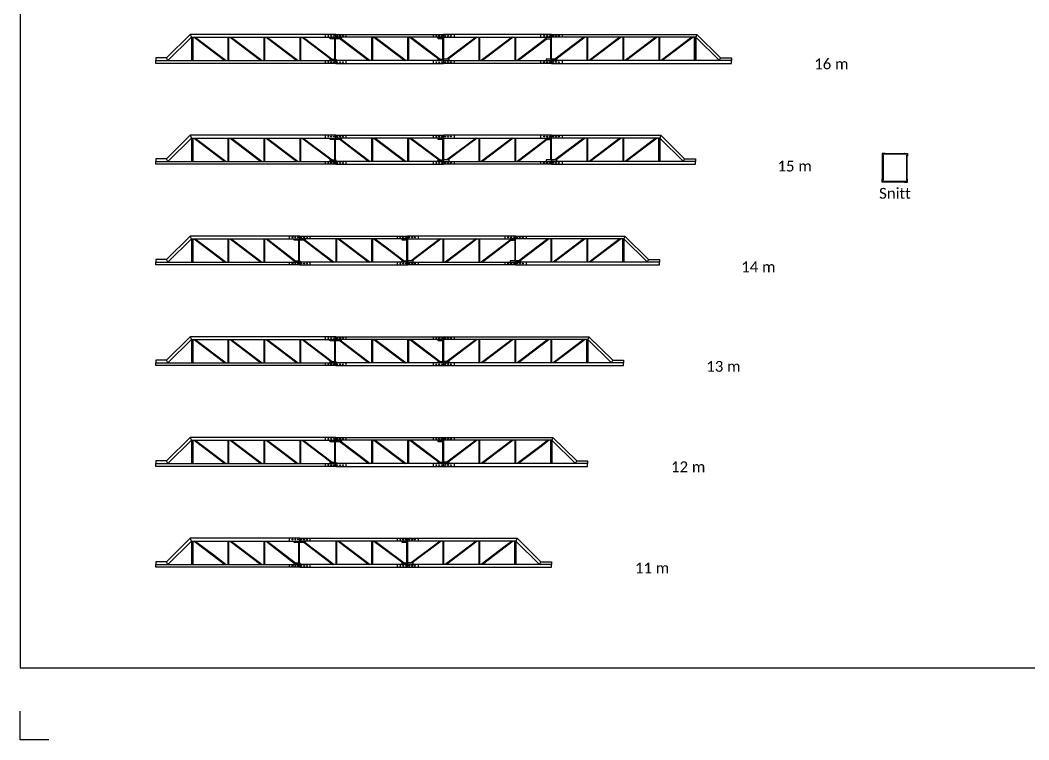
# Model space of a CAD drawing. Header units: millimetres. Extents: x -44600 to 136826, y -2000 to 78000.
# Drawn here: x 0 to 28040, y -2000 to 18000 of the extents above; entities that cross this region are included whole.
import ezdxf

# ---------------------------------------------------------------- set-up
doc = ezdxf.new("R2010")
doc.units = ezdxf.units.MM
for name, color, linetype in [('JBT_KL aak', 4, 'Continuous'), ('RAMME', 5, 'Continuous'), ('RAMME TEKST', 7, 'Continuous')]:
    doc.layers.add(name, color=color, linetype=linetype)
doc.styles.add('Calibri', font='calibri.ttf')

# ---------------------------------------------------------------- blocks, each defined once
blk = doc.blocks.new('Åk 12 lengde 11 meter')
at = {"layer": 'JBT_KL aak'}
for p, q in [((990, 725), (959, 800)), ((990, 725), (990, 75)), ((1000, 725), (1000, 75)), ((1010, 725), (1010, 75)), ((1020, 725), (1020, 75)), ((1030, 725), (1030, 75)), ((1065, 725), (1566, 345)), ((1098, 725), (1572, 366)), ((2000, 725), (2000, 75)), ((2020, 725), (2020, 75)), ((2065, 725), (2922, 75)), ((2098, 725), (2955, 75)), ((3000, 725), (3000, 75)), ((3020, 725), (3020, 75)), ((3064, 724), (3850, 114)), ((3097, 724), (3881, 115)), ((3707, 800), (3707, 725)), ((3976, 115), (3976, 685)), ((3996, 115), (3996, 685)), ((4000, 800), (4000, 720)), ((4000, 725), (4000, 800)), ((4000, 800), (6452, 800)), ((4000, 793), (4000, 800)), ((6391, 725), (4000, 725)), ((4121, 685), (4922, 75)), ((4150, 688), (4955, 75)), ((4294, 725), (4294, 800)), ((5000, 725), (5000, 75)), ((5020, 725), (5020, 75)), ((5065, 725), (5922, 75)), ((5098, 725), (5955, 75)), ((6000, 725), (6000, 75)), ((6020, 725), (6020, 75)), ((6065, 725), (6452, 433)), ((6098, 725), (6391, 503)), ((7000, 725), (6391, 725)), ((6452, 800), (7000, 800)), ((6707, 800), (6707, 725)), ((7000, 800), (7000, 725)), ((7000, 800), (7000, 793)), ((7902, 725), (7094, 115)), ((7935, 725), (7127, 115)), ((7294, 800), (7294, 725)), ((7980, 725), (7980, 75)), ((8000, 725), (8000, 75)), ((8902, 725), (8045, 75)), ((8935, 725), (8078, 75)), ((8980, 725), (8980, 75)), ((9000, 725), (9000, 75)), ((9713, 581), (9045, 75)), ((9935, 725), (9713, 556)), ((9902, 725), (9713, 581)), ((9970, 725), (9970, 75)), ((9980, 725), (9980, 75)), ((9990, 725), (9990, 75)), ((9990, 725), (9990, 75)), ((10000, 725), (10000, 75)), ((10041, 800), (10010, 725)), ((10010, 725), (10010, 75)), ((1566, 345), (1922, 75)), ((1572, 366), (1955, 75)), ((6391, 503), (6906, 115)), ((6452, 433), (6873, 115)), ((9713, 556), (9078, 75)), ((331, 75), (300, 150)), ((3707, 75), (3707, 0)), ((4000, 0), (4000, 80)), ((4000, 75), (4000, 0)), ((6452, 75), (4000, 75)), ((4000, 7), (4000, 0)), ((4294, 0), (4294, 75)), ((7000, 75), (6452, 75)), ((6707, 75), (6707, 0)), ((7000, 0), (7000, 80)), ((7000, 0), (7000, 75)), ((7294, 75), (7294, 0)), ((10669, 75), (10700, 150)), ((4000, 0), (6391, 0)), ((6391, 0), (7000, 0))]:
    blk.add_line(p, q, dxfattribs=at)
for points in [[(1572, 800), (959, 800), (300, 150), (0, 150), (0, 75), (331, 75), (990, 725), (1572, 725)], [(4000, 800), (1572, 800)], [(1572, 725), (4000, 725)], [(6976, 115), (6976, 685)], [(6996, 685), (6996, 115)], [(9713, 725), (7000, 725), (7000, 800)], [(7000, 800), (9713, 800)], [(9713, 800), (10041, 800), (10700, 150), (11000, 150), (11000, 75), (10669, 75), (10010, 725), (9713, 725)], [(1572, 0), (0, 0), (0, 75), (1572, 75)], [(1572, 75), (4000, 75)], [(9713, 75), (7000, 75)], [(9713, 0), (11000, 0), (11000, 75), (9713, 75)], [(4000, 0), (1572, 0)], [(7000, 0), (9713, 0)]]:
    blk.add_lwpolyline(points, dxfattribs=at)
for points in [[(3850, 685), (3850, 725), (4000, 725), (4000, 685)], [(4150, 725), (4150, 685), (4000, 685), (4000, 725)], [(6850, 685), (6850, 725), (7000, 725), (7000, 685)], [(3850, 75), (3850, 115), (4000, 115), (4000, 75)], [(7000, 115), (7000, 75), (6850, 75), (6850, 115)], [(7150, 75), (7150, 115), (7000, 115), (7000, 75)]]:
    blk.add_lwpolyline(points, close=True, dxfattribs=at)
for centre in [(3797, 765), (3877, 765), (3957, 765), (4043, 765), (4123, 765), (4203, 765), (6797, 765), (6877, 765), (6957, 765), (7043, 765), (7123, 765), (7203, 765), (3797, 35), (3877, 35), (3957, 35), (4043, 35), (4123, 35), (4203, 35), (6797, 35), (6877, 35), (6957, 35), (7043, 35), (7123, 35), (7203, 35)]:
    blk.add_circle(centre, 11, dxfattribs=at)
blk = doc.blocks.new('Åk 12 lengde 12 meter')
at = {"layer": 'JBT_KL aak'}
for p, q in [((959, 800), (990, 725)), ((990, 725), (990, 75)), ((1000, 725), (1000, 75)), ((1010, 725), (1010, 75)), ((1010, 725), (1010, 75)), ((1020, 725), (1020, 75)), ((1030, 725), (1030, 75)), ((1065, 725), (1922, 75)), ((1098, 725), (1952, 75)), ((2000, 725), (2000, 75)), ((2020, 725), (2020, 75)), ((2065, 725), (2922, 75)), ((2099, 727), (2955, 75)), ((3000, 725), (3000, 75)), ((3020, 725), (3020, 75)), ((3065, 725), (3922, 75)), ((3098, 725), (3955, 75)), ((4000, 725), (4000, 75)), ((4020, 725), (4020, 75)), ((4065, 725), (4873, 115)), ((4098, 725), (4906, 115)), ((4707, 800), (4707, 725)), ((4976, 115), (4976, 685)), ((4996, 115), (4996, 685)), ((5000, 725), (5000, 800)), ((5000, 800), (7452, 800)), ((5000, 793), (5000, 800)), ((7391, 725), (5000, 725)), ((5121, 685), (5922, 75)), ((5150, 688), (5955, 75)), ((5294, 725), (5294, 800)), ((6000, 725), (6000, 75)), ((6020, 725), (6020, 75)), ((6065, 725), (6922, 75)), ((6098, 725), (6955, 75)), ((7000, 725), (7000, 75)), ((7020, 725), (7020, 75)), ((7065, 725), (7452, 433)), ((7098, 725), (7391, 503)), ((8000, 725), (7391, 725)), ((7452, 800), (8000, 800)), ((7707, 800), (7707, 725)), ((8000, 800), (8000, 725)), ((8000, 800), (8000, 793)), ((8902, 725), (8094, 115)), ((8935, 725), (8127, 115)), ((8294, 800), (8294, 725)), ((8980, 725), (8980, 75)), ((9000, 725), (9000, 75)), ((9902, 725), (9045, 75)), ((9935, 725), (9078, 75)), ((9980, 725), (9980, 75)), ((10000, 725), (10000, 75)), ((10713, 581), (10045, 75)), ((10935, 725), (10713, 556)), ((10902, 725), (10713, 581)), ((10970, 725), (10970, 75)), ((10980, 725), (10980, 75)), ((10990, 725), (10990, 75)), ((10990, 725), (10990, 75)), ((11000, 725), (11000, 75)), ((11041, 800), (11010, 725)), ((11010, 725), (11010, 75)), ((7391, 503), (7906, 115)), ((7452, 433), (7873, 115)), ((10713, 556), (10078, 75)), ((331, 75), (300, 150)), ((4707, 75), (4707, 0)), ((5000, 0), (5000, 80)), ((5000, 75), (5000, 0)), ((7452, 75), (5000, 75)), ((5000, 7), (5000, 0)), ((5294, 0), (5294, 75)), ((8000, 75), (7452, 75)), ((7707, 75), (7707, 0)), ((8000, 0), (8000, 80)), ((8000, 0), (8000, 75)), ((8294, 75), (8294, 0)), ((11669, 75), (11700, 150)), ((5000, 0), (7391, 0)), ((7391, 0), (8000, 0))]:
    blk.add_line(p, q, dxfattribs=at)
for points in [[(1287, 800), (959, 800), (300, 150), (0, 150), (0, 75), (331, 75), (990, 725), (2348, 725)], [(5000, 800), (1287, 800)], [(2348, 725), (5000, 725), (5000, 800)], [(7976, 115), (7976, 685)], [(7996, 685), (7996, 115)], [(10713, 725), (8000, 725), (8000, 800)], [(8000, 800), (10713, 800)], [(10713, 800), (11041, 800), (11700, 150), (12000, 150), (12000, 75), (11669, 75), (11010, 725), (10713, 725)], [(2348, 0), (0, 0), (0, 75), (2348, 75)], [(2348, 75), (5000, 75)], [(10713, 75), (8000, 75)], [(10713, 0), (12000, 0), (12000, 75), (10713, 75)], [(5000, 0), (2348, 0)], [(8000, 0), (10713, 0)]]:
    blk.add_lwpolyline(points, dxfattribs=at)
for points in [[(4850, 685), (4850, 725), (5000, 725), (5000, 685)], [(5150, 725), (5150, 685), (5000, 685), (5000, 725)], [(7850, 685), (7850, 725), (8000, 725), (8000, 685)], [(4850, 75), (4850, 115), (5000, 115), (5000, 75)], [(8000, 115), (8000, 75), (7850, 75), (7850, 115)], [(8150, 75), (8150, 115), (8000, 115), (8000, 75)]]:
    blk.add_lwpolyline(points, close=True, dxfattribs=at)
for centre in [(4797, 765), (4877, 765), (4957, 765), (5043, 765), (5123, 765), (5203, 765), (7797, 765), (7877, 765), (7957, 765), (8043, 765), (8123, 765), (8203, 765), (4797, 35), (4877, 35), (4957, 35), (5043, 35), (5123, 35), (5203, 35), (7797, 35), (7877, 35), (7957, 35), (8043, 35), (8123, 35), (8203, 35)]:
    blk.add_circle(centre, 11, dxfattribs=at)
blk = doc.blocks.new('Åk 12 lengde 13 meter')
at = {"layer": 'JBT_KL aak'}
for p, q in [((959, 800), (990, 725)), ((990, 725), (990, 75)), ((1000, 725), (1000, 75)), ((1010, 725), (1010, 75)), ((1010, 725), (1010, 75)), ((1020, 725), (1020, 75)), ((1030, 725), (1030, 75)), ((1065, 725), (1922, 75)), ((1098, 725), (1952, 75)), ((2000, 725), (2000, 75)), ((2020, 725), (2020, 75)), ((2065, 725), (2922, 75)), ((2099, 727), (2955, 75)), ((3000, 725), (3000, 75)), ((3020, 725), (3020, 75)), ((3065, 725), (3922, 75)), ((3098, 725), (3955, 75)), ((4000, 725), (4000, 75)), ((4020, 725), (4020, 75)), ((4065, 725), (4873, 115)), ((4098, 725), (4906, 115)), ((4707, 800), (4707, 725)), ((4976, 115), (4976, 685)), ((4996, 115), (4996, 685)), ((5000, 725), (5000, 800)), ((5000, 800), (7452, 800)), ((5000, 793), (5000, 800)), ((7391, 725), (5000, 725)), ((5121, 685), (5922, 75)), ((5150, 688), (5955, 75)), ((5294, 725), (5294, 800)), ((6000, 725), (6000, 75)), ((6020, 725), (6020, 75)), ((6065, 725), (6922, 75)), ((6098, 725), (6955, 75)), ((7000, 725), (7000, 75)), ((7020, 725), (7020, 75)), ((7065, 725), (7452, 433)), ((7098, 725), (7391, 503)), ((8000, 725), (7391, 725)), ((7452, 800), (8000, 800)), ((7707, 800), (7707, 725)), ((8000, 800), (8000, 725)), ((8000, 800), (8000, 793)), ((8902, 725), (8094, 115)), ((8935, 725), (8127, 115)), ((8294, 800), (8294, 725)), ((8980, 725), (8980, 75)), ((9000, 725), (9000, 75)), ((9902, 725), (9045, 75)), ((9935, 725), (9078, 75)), ((9980, 725), (9980, 75)), ((10000, 725), (10000, 75)), ((10901, 727), (10045, 75)), ((10935, 725), (10078, 75)), ((10980, 725), (10980, 75)), ((11000, 725), (11000, 75)), ((11902, 725), (11048, 75)), ((11935, 725), (11078, 75)), ((11970, 725), (11970, 75)), ((11980, 725), (11980, 75)), ((11990, 725), (11990, 75)), ((11990, 725), (11990, 75)), ((12000, 725), (12000, 75)), ((12041, 800), (12010, 725)), ((12010, 725), (12010, 75)), ((7391, 503), (7906, 115)), ((7452, 433), (7873, 115)), ((331, 75), (300, 150)), ((4707, 75), (4707, 0)), ((5000, 0), (5000, 80)), ((5000, 75), (5000, 0)), ((7452, 75), (5000, 75)), ((5000, 7), (5000, 0)), ((5000, 0), (7391, 0)), ((5294, 0), (5294, 75)), ((7391, 0), (8000, 0)), ((8000, 75), (7452, 75)), ((7707, 75), (7707, 0)), ((8000, 0), (8000, 80)), ((8000, 0), (8000, 75)), ((8294, 75), (8294, 0)), ((12669, 75), (12700, 150))]:
    blk.add_line(p, q, dxfattribs=at)
for points in [[(1287, 800), (959, 800), (300, 150), (0, 150), (0, 75), (331, 75), (990, 725), (2348, 725)], [(5000, 800), (1287, 800)], [(2348, 725), (5000, 725), (5000, 800)], [(7976, 115), (7976, 685)], [(7996, 685), (7996, 115)], [(10652, 725), (8000, 725), (8000, 800)], [(8000, 800), (11713, 800)], [(11713, 800), (12041, 800), (12700, 150), (13000, 150), (13000, 75), (12669, 75), (12010, 725), (10652, 725)], [(2348, 0), (0, 0), (0, 75), (2348, 75)], [(2348, 75), (5000, 75)], [(5000, 0), (2348, 0)], [(10652, 75), (8000, 75)], [(8000, 0), (10652, 0)], [(10652, 0), (13000, 0), (13000, 75), (10652, 75)]]:
    blk.add_lwpolyline(points, dxfattribs=at)
for points in [[(4850, 685), (4850, 725), (5000, 725), (5000, 685)], [(5150, 725), (5150, 685), (5000, 685), (5000, 725)], [(7850, 685), (7850, 725), (8000, 725), (8000, 685)], [(4850, 75), (4850, 115), (5000, 115), (5000, 75)], [(8000, 115), (8000, 75), (7850, 75), (7850, 115)], [(8150, 75), (8150, 115), (8000, 115), (8000, 75)]]:
    blk.add_lwpolyline(points, close=True, dxfattribs=at)
for centre in [(4797, 765), (4877, 765), (4957, 765), (5043, 765), (5123, 765), (5203, 765), (7797, 765), (7877, 765), (7957, 765), (8043, 765), (8123, 765), (8203, 765), (4797, 35), (4877, 35), (4957, 35), (5043, 35), (5123, 35), (5203, 35), (7797, 35), (7877, 35), (7957, 35), (8043, 35), (8123, 35), (8203, 35)]:
    blk.add_circle(centre, 11, dxfattribs=at)
blk = doc.blocks.new('Åk 12 lengde 14 meter')
at = {"layer": 'JBT_KL aak'}
for p, q in [((990, 725), (959, 800)), ((990, 725), (990, 75)), ((1000, 725), (1000, 75)), ((1010, 725), (1010, 75)), ((1020, 725), (1020, 75)), ((1030, 725), (1030, 75)), ((1065, 725), (1566, 345)), ((1098, 725), (1572, 366)), ((2000, 725), (2000, 75)), ((2020, 725), (2020, 75)), ((2065, 725), (2922, 75)), ((2098, 725), (2955, 75)), ((3000, 725), (3000, 75)), ((3020, 725), (3020, 75)), ((3064, 724), (3850, 114)), ((3097, 724), (3881, 115)), ((3707, 800), (3707, 725)), ((3976, 115), (3976, 685)), ((3996, 115), (3996, 685)), ((4000, 800), (4000, 720)), ((4000, 725), (4000, 800)), ((4000, 800), (6452, 800)), ((4000, 793), (4000, 800)), ((6391, 725), (4000, 725)), ((4121, 685), (4922, 75)), ((4150, 688), (4955, 75)), ((4294, 725), (4294, 800)), ((5000, 725), (5000, 75)), ((5020, 725), (5020, 75)), ((5065, 725), (5922, 75)), ((5098, 725), (5955, 75)), ((6000, 725), (6000, 75)), ((6020, 725), (6020, 75)), ((6065, 725), (6452, 433)), ((6098, 725), (6391, 503)), ((7000, 725), (6391, 725)), ((6452, 800), (7000, 800)), ((6707, 800), (6707, 725)), ((7000, 800), (7000, 725)), ((7000, 800), (7000, 793)), ((7000, 800), (7000, 725)), ((7000, 800), (7000, 793)), ((7548, 800), (7000, 800)), ((7000, 725), (7609, 725)), ((7294, 800), (7294, 725)), ((10000, 800), (7548, 800)), ((7935, 725), (7548, 433)), ((7902, 725), (7609, 503)), ((7609, 725), (10000, 725)), ((7980, 725), (7980, 75)), ((8000, 725), (8000, 75)), ((8902, 725), (8045, 75)), ((8935, 725), (8078, 75)), ((8980, 725), (8980, 75)), ((9000, 725), (9000, 75)), ((9850, 688), (9045, 75)), ((9879, 685), (9078, 75)), ((9707, 725), (9707, 800)), ((10000, 725), (10000, 800)), ((10000, 793), (10000, 800)), ((10902, 725), (10094, 115)), ((10935, 725), (10127, 115)), ((10294, 800), (10294, 725)), ((10980, 725), (10980, 75)), ((11000, 725), (11000, 75)), ((11902, 725), (11045, 75)), ((11935, 725), (11078, 75)), ((11980, 725), (11980, 75)), ((12000, 725), (12000, 75)), ((12713, 581), (12045, 75)), ((12935, 725), (12713, 556)), ((12902, 725), (12713, 581)), ((12970, 725), (12970, 75)), ((12980, 725), (12980, 75)), ((12990, 725), (12990, 75)), ((12990, 725), (12990, 75)), ((13000, 725), (13000, 75)), ((13041, 800), (13010, 725)), ((13010, 725), (13010, 75)), ((1566, 345), (1922, 75)), ((1572, 366), (1955, 75)), ((6391, 503), (6906, 115)), ((6452, 433), (6873, 115)), ((7609, 503), (7094, 115)), ((7548, 433), (7127, 115)), ((12713, 556), (12078, 75)), ((331, 75), (300, 150)), ((3707, 75), (3707, 0)), ((4000, 0), (4000, 80)), ((4000, 75), (4000, 0)), ((6452, 75), (4000, 75)), ((4000, 7), (4000, 0)), ((4000, 0), (6391, 0)), ((4294, 0), (4294, 75)), ((6391, 0), (7000, 0)), ((7000, 75), (6452, 75)), ((6707, 75), (6707, 0)), ((7000, 0), (7000, 75)), ((7000, 75), (7548, 75)), ((7000, 0), (7000, 75)), ((7609, 0), (7000, 0)), ((7294, 75), (7294, 0)), ((7548, 75), (10000, 75)), ((10000, 0), (7609, 0)), ((9707, 0), (9707, 75)), ((10000, 0), (10000, 80)), ((10000, 75), (10000, 0)), ((10000, 7), (10000, 0)), ((10294, 75), (10294, 0)), ((13669, 75), (13700, 150))]:
    blk.add_line(p, q, dxfattribs=at)
for points in [[(1572, 800), (959, 800), (300, 150), (0, 150), (0, 75), (331, 75), (990, 725), (1572, 725)], [(4000, 800), (1572, 800)], [(1572, 725), (4000, 725)], [(6976, 115), (6976, 685)], [(6996, 685), (6996, 115)], [(9976, 685), (9976, 115)], [(9996, 115), (9996, 685)], [(12713, 725), (10000, 725), (10000, 800)], [(10000, 800), (12713, 800)], [(12713, 800), (13041, 800), (13700, 150), (14000, 150), (14000, 75), (13669, 75), (13010, 725), (12713, 725)], [(1572, 0), (0, 0), (0, 75), (1572, 75)], [(1572, 75), (4000, 75)], [(4000, 0), (1572, 0)], [(12713, 75), (10000, 75)], [(10000, 0), (12713, 0)], [(12713, 0), (14000, 0), (14000, 75), (12713, 75)]]:
    blk.add_lwpolyline(points, dxfattribs=at)
for points in [[(3850, 685), (3850, 725), (4000, 725), (4000, 685)], [(4150, 725), (4150, 685), (4000, 685), (4000, 725)], [(6850, 685), (6850, 725), (7000, 725), (7000, 685)], [(9850, 725), (9850, 685), (10000, 685), (10000, 725)], [(3850, 75), (3850, 115), (4000, 115), (4000, 75)], [(7000, 115), (7000, 75), (6850, 75), (6850, 115)], [(7000, 115), (7000, 75), (7150, 75), (7150, 115)], [(9850, 115), (9850, 75), (10000, 75), (10000, 115)], [(10150, 75), (10150, 115), (10000, 115), (10000, 75)]]:
    blk.add_lwpolyline(points, close=True, dxfattribs=at)
for centre in [(3797, 765), (3877, 765), (3957, 765), (4043, 765), (4123, 765), (4203, 765), (6797, 765), (6877, 765), (6957, 765), (7043, 765), (7123, 765), (7203, 765), (9797, 765), (9877, 765), (9957, 765), (10043, 765), (10123, 765), (10203, 765), (3797, 35), (3877, 35), (3957, 35), (4043, 35), (4123, 35), (4203, 35), (6797, 35), (6877, 35), (6957, 35), (7043, 35), (7123, 35), (7203, 35), (9797, 35), (9877, 35), (9957, 35), (10043, 35), (10123, 35), (10203, 35)]:
    blk.add_circle(centre, 11, dxfattribs=at)
blk = doc.blocks.new('Åk 12 lengde 15 meter')
at = {"layer": 'JBT_KL aak'}
for p, q in [((959, 800), (990, 725)), ((990, 725), (990, 75)), ((1000, 725), (1000, 75)), ((1010, 725), (1010, 75)), ((1010, 725), (1010, 75)), ((1020, 725), (1020, 75)), ((1030, 725), (1030, 75)), ((1065, 725), (1922, 75)), ((1098, 725), (1952, 75)), ((2000, 725), (2000, 75)), ((2020, 725), (2020, 75)), ((2065, 725), (2922, 75)), ((2099, 727), (2955, 75)), ((3000, 725), (3000, 75)), ((3020, 725), (3020, 75)), ((3065, 725), (3922, 75)), ((3098, 725), (3955, 75)), ((4000, 725), (4000, 75)), ((4020, 725), (4020, 75)), ((4065, 725), (4873, 115)), ((4098, 725), (4906, 115)), ((4707, 800), (4707, 725)), ((4976, 115), (4976, 685)), ((4996, 115), (4996, 685)), ((5000, 725), (5000, 800)), ((5000, 800), (7452, 800)), ((5000, 793), (5000, 800)), ((7391, 725), (5000, 725)), ((5121, 685), (5922, 75)), ((5150, 688), (5955, 75)), ((5294, 725), (5294, 800)), ((6000, 725), (6000, 75)), ((6020, 725), (6020, 75)), ((6065, 725), (6922, 75)), ((6098, 725), (6955, 75)), ((7000, 725), (7000, 75)), ((7020, 725), (7020, 75)), ((7065, 725), (7452, 433)), ((7098, 725), (7391, 503)), ((8000, 725), (7391, 725)), ((7452, 800), (8000, 800)), ((7707, 800), (7707, 725)), ((8000, 800), (8000, 725)), ((8000, 800), (8000, 793)), ((8000, 800), (8000, 725)), ((8000, 800), (8000, 793)), ((8548, 800), (8000, 800)), ((8000, 725), (8609, 725)), ((8294, 800), (8294, 725)), ((11000, 800), (8548, 800)), ((8935, 725), (8548, 433)), ((8902, 725), (8609, 503)), ((8609, 725), (11000, 725)), ((8980, 725), (8980, 75)), ((9000, 725), (9000, 75)), ((9902, 725), (9045, 75)), ((9935, 725), (9078, 75)), ((9980, 725), (9980, 75)), ((10000, 725), (10000, 75)), ((10850, 688), (10045, 75)), ((10879, 685), (10078, 75)), ((10707, 725), (10707, 800)), ((11000, 725), (11000, 800)), ((11000, 793), (11000, 800)), ((11902, 725), (11094, 115)), ((11935, 725), (11127, 115)), ((11294, 800), (11294, 725)), ((11980, 725), (11980, 75)), ((12000, 725), (12000, 75)), ((12902, 725), (12045, 75)), ((12935, 725), (12078, 75)), ((12980, 725), (12980, 75)), ((13000, 725), (13000, 75)), ((13713, 581), (13045, 75)), ((13935, 725), (13713, 556)), ((13902, 725), (13713, 581)), ((13970, 725), (13970, 75)), ((13980, 725), (13980, 75)), ((13990, 725), (13990, 75)), ((13990, 725), (13990, 75)), ((14000, 725), (14000, 75)), ((14041, 800), (14010, 725)), ((14010, 725), (14010, 75)), ((7391, 503), (7906, 115)), ((7452, 433), (7873, 115)), ((8609, 503), (8094, 115)), ((8548, 433), (8127, 115)), ((13713, 556), (13078, 75)), ((331, 75), (300, 150)), ((4707, 75), (4707, 0)), ((5000, 0), (5000, 80)), ((5000, 75), (5000, 0)), ((7452, 75), (5000, 75)), ((5000, 7), (5000, 0)), ((5294, 0), (5294, 75)), ((8000, 75), (7452, 75)), ((7707, 75), (7707, 0)), ((8000, 0), (8000, 75)), ((8000, 75), (8548, 75)), ((8000, 0), (8000, 75)), ((8294, 75), (8294, 0)), ((8548, 75), (11000, 75)), ((10707, 0), (10707, 75)), ((11000, 0), (11000, 80)), ((11000, 75), (11000, 0)), ((11000, 7), (11000, 0)), ((11294, 75), (11294, 0)), ((14669, 75), (14700, 150)), ((5000, 0), (7391, 0)), ((7391, 0), (8000, 0)), ((8609, 0), (8000, 0)), ((11000, 0), (8609, 0))]:
    blk.add_line(p, q, dxfattribs=at)
for points in [[(1287, 800), (959, 800), (300, 150), (0, 150), (0, 75), (331, 75), (990, 725), (2348, 725)], [(5000, 800), (1287, 800)], [(2348, 725), (5000, 725), (5000, 800)], [(7976, 115), (7976, 685)], [(7996, 685), (7996, 115)], [(10976, 685), (10976, 115)], [(10996, 115), (10996, 685)], [(13713, 725), (11000, 725), (11000, 800)], [(11000, 800), (13713, 800)], [(13713, 800), (14041, 800), (14700, 150), (15000, 150), (15000, 75), (14669, 75), (14010, 725), (13713, 725)], [(2348, 0), (0, 0), (0, 75), (2348, 75)], [(2348, 75), (5000, 75)], [(13713, 75), (11000, 75)], [(13713, 0), (15000, 0), (15000, 75), (13713, 75)], [(5000, 0), (2348, 0)], [(11000, 0), (13713, 0)]]:
    blk.add_lwpolyline(points, dxfattribs=at)
for points in [[(4850, 685), (4850, 725), (5000, 725), (5000, 685)], [(5150, 725), (5150, 685), (5000, 685), (5000, 725)], [(7850, 685), (7850, 725), (8000, 725), (8000, 685)], [(10850, 725), (10850, 685), (11000, 685), (11000, 725)], [(4850, 75), (4850, 115), (5000, 115), (5000, 75)], [(8000, 115), (8000, 75), (7850, 75), (7850, 115)], [(8000, 115), (8000, 75), (8150, 75), (8150, 115)], [(10850, 115), (10850, 75), (11000, 75), (11000, 115)], [(11150, 75), (11150, 115), (11000, 115), (11000, 75)]]:
    blk.add_lwpolyline(points, close=True, dxfattribs=at)
for centre in [(4797, 765), (4877, 765), (4957, 765), (5043, 765), (5123, 765), (5203, 765), (7797, 765), (7877, 765), (7957, 765), (8043, 765), (8123, 765), (8203, 765), (10797, 765), (10877, 765), (10957, 765), (11043, 765), (11123, 765), (11203, 765), (4797, 35), (4877, 35), (4957, 35), (5043, 35), (5123, 35), (5203, 35), (7797, 35), (7877, 35), (7957, 35), (8043, 35), (8123, 35), (8203, 35), (10797, 35), (10877, 35), (10957, 35), (11043, 35), (11123, 35), (11203, 35)]:
    blk.add_circle(centre, 11, dxfattribs=at)
blk = doc.blocks.new('Åk 12 lengde 16 meter')
at = {"layer": 'JBT_KL aak'}
for p, q in [((959, 800), (990, 725)), ((990, 725), (990, 75)), ((1000, 725), (1000, 75)), ((1010, 725), (1010, 75)), ((1010, 725), (1010, 75)), ((1020, 725), (1020, 75)), ((1030, 725), (1030, 75)), ((1065, 725), (1922, 75)), ((1098, 725), (1952, 75)), ((2000, 725), (2000, 75)), ((2020, 725), (2020, 75)), ((2065, 725), (2922, 75)), ((2099, 727), (2955, 75)), ((3000, 725), (3000, 75)), ((3020, 725), (3020, 75)), ((3065, 725), (3922, 75)), ((3098, 725), (3955, 75)), ((4000, 725), (4000, 75)), ((4020, 725), (4020, 75)), ((4065, 725), (4873, 115)), ((4098, 725), (4906, 115)), ((4707, 800), (4707, 725)), ((4976, 115), (4976, 685)), ((4996, 115), (4996, 685)), ((5000, 725), (5000, 800)), ((5000, 800), (7452, 800)), ((5000, 793), (5000, 800)), ((7391, 725), (5000, 725)), ((5121, 685), (5922, 75)), ((5150, 688), (5955, 75)), ((5294, 725), (5294, 800)), ((6000, 725), (6000, 75)), ((6020, 725), (6020, 75)), ((6065, 725), (6922, 75)), ((6098, 725), (6955, 75)), ((7000, 725), (7000, 75)), ((7020, 725), (7020, 75)), ((7065, 725), (7452, 433)), ((7098, 725), (7391, 503)), ((8000, 725), (7391, 725)), ((7452, 800), (8000, 800)), ((7707, 800), (7707, 725)), ((8000, 800), (8000, 725)), ((8000, 800), (8000, 793)), ((8000, 800), (8000, 725)), ((8000, 800), (8000, 793)), ((8548, 800), (8000, 800)), ((8000, 725), (8609, 725)), ((8294, 800), (8294, 725)), ((11000, 800), (8548, 800)), ((8935, 725), (8548, 433)), ((8902, 725), (8609, 503)), ((8609, 725), (11000, 725)), ((8980, 725), (8980, 75)), ((9000, 725), (9000, 75)), ((9902, 725), (9045, 75)), ((9935, 725), (9078, 75)), ((9980, 725), (9980, 75)), ((10000, 725), (10000, 75)), ((10850, 688), (10045, 75)), ((10879, 685), (10078, 75)), ((10707, 725), (10707, 800)), ((11000, 725), (11000, 800)), ((11000, 793), (11000, 800)), ((11902, 725), (11094, 115)), ((11935, 725), (11127, 115)), ((11294, 800), (11294, 725)), ((11980, 725), (11980, 75)), ((12000, 725), (12000, 75)), ((12902, 725), (12045, 75)), ((12935, 725), (12078, 75)), ((12980, 725), (12980, 75)), ((13000, 725), (13000, 75)), ((13901, 727), (13045, 75)), ((13935, 725), (13078, 75)), ((13980, 725), (13980, 75)), ((14000, 725), (14000, 75)), ((14902, 725), (14048, 75)), ((14935, 725), (14078, 75)), ((14970, 725), (14970, 75)), ((14980, 725), (14980, 75)), ((14990, 725), (14990, 75)), ((14990, 725), (14990, 75)), ((15000, 725), (15000, 75)), ((15041, 800), (15010, 725)), ((15010, 725), (15010, 75)), ((7391, 503), (7906, 115)), ((7452, 433), (7873, 115)), ((8609, 503), (8094, 115)), ((8548, 433), (8127, 115)), ((331, 75), (300, 150)), ((4707, 75), (4707, 0)), ((5000, 0), (5000, 80)), ((5000, 75), (5000, 0)), ((7452, 75), (5000, 75)), ((5000, 7), (5000, 0)), ((5294, 0), (5294, 75)), ((8000, 75), (7452, 75)), ((7707, 75), (7707, 0)), ((8000, 0), (8000, 75)), ((8000, 75), (8548, 75)), ((8000, 0), (8000, 75)), ((8294, 75), (8294, 0)), ((8548, 75), (11000, 75)), ((10707, 0), (10707, 75)), ((11000, 0), (11000, 80)), ((11000, 75), (11000, 0)), ((11000, 7), (11000, 0)), ((11294, 75), (11294, 0)), ((15669, 75), (15700, 150)), ((5000, 0), (7391, 0)), ((7391, 0), (8000, 0)), ((8609, 0), (8000, 0)), ((11000, 0), (8609, 0))]:
    blk.add_line(p, q, dxfattribs=at)
for points in [[(1287, 800), (959, 800), (300, 150), (0, 150), (0, 75), (331, 75), (990, 725), (2348, 725)], [(5000, 800), (1287, 800)], [(2348, 725), (5000, 725), (5000, 800)], [(7976, 115), (7976, 685)], [(7996, 685), (7996, 115)], [(10976, 685), (10976, 115)], [(10996, 115), (10996, 685)], [(13652, 725), (11000, 725), (11000, 800)], [(11000, 800), (14713, 800)], [(14713, 800), (15041, 800), (15700, 150), (16000, 150), (16000, 75), (15669, 75), (15010, 725), (13652, 725)], [(2348, 0), (0, 0), (0, 75), (2348, 75)], [(2348, 75), (5000, 75)], [(13652, 75), (11000, 75)], [(13652, 0), (16000, 0), (16000, 75), (13652, 75)], [(5000, 0), (2348, 0)], [(11000, 0), (13652, 0)]]:
    blk.add_lwpolyline(points, dxfattribs=at)
for points in [[(4850, 685), (4850, 725), (5000, 725), (5000, 685)], [(5150, 725), (5150, 685), (5000, 685), (5000, 725)], [(7850, 685), (7850, 725), (8000, 725), (8000, 685)], [(10850, 725), (10850, 685), (11000, 685), (11000, 725)], [(4850, 75), (4850, 115), (5000, 115), (5000, 75)], [(8000, 115), (8000, 75), (7850, 75), (7850, 115)], [(8000, 115), (8000, 75), (8150, 75), (8150, 115)], [(10850, 115), (10850, 75), (11000, 75), (11000, 115)], [(11150, 75), (11150, 115), (11000, 115), (11000, 75)]]:
    blk.add_lwpolyline(points, close=True, dxfattribs=at)
for centre in [(4797, 765), (4877, 765), (4957, 765), (5043, 765), (5123, 765), (5203, 765), (7797, 765), (7877, 765), (7957, 765), (8043, 765), (8123, 765), (8203, 765), (10797, 765), (10877, 765), (10957, 765), (11043, 765), (11123, 765), (11203, 765), (4797, 35), (4877, 35), (4957, 35), (5043, 35), (5123, 35), (5203, 35), (7797, 35), (7877, 35), (7957, 35), (8043, 35), (8123, 35), (8203, 35), (10797, 35), (10877, 35), (10957, 35), (11043, 35), (11123, 35), (11203, 35)]:
    blk.add_circle(centre, 11, dxfattribs=at)
blk = doc.blocks.new('*U50')
at = {"color": 4}
for p, q in [((-10, 273), (-10, 277)), ((-10, 277), (-6, 277))]:
    blk.add_line(p, q, dxfattribs=at)
blk.add_lwpolyline([(0, 0), (390, 0), (390, 277), (0, 277)], close=True)

msp = doc.modelspace()

# ---------------------------------------------------------------- linework, layer by layer
at = {"layer": 'JBT_KL aak'}
for p, q in [((23975, 13548), (23975, 14248)), ((23995, 14248), (23995, 13548)), ((24617, 14290), (24017, 14290)), ((24617, 14274), (24017, 14274)), ((24639, 14248), (24639, 13548)), ((24659, 13548), (24659, 14248)), ((24017, 13522), (24617, 13522)), ((24017, 13506), (24617, 13506)), ((24661, 13506), (24661, 13506))]:
    msp.add_line(p, q, dxfattribs=at)
for points in [[(23967, 14298), (23967, 14218), (23971, 14218, 0.414214), (23975, 14222), (23975, 14280, -0.414214), (23985, 14290), (24043, 14290, 0.414214), (24047, 14294), (24047, 14298)], [(24667, 14298), (24667, 14218), (24663, 14218, -0.414214), (24659, 14222), (24659, 14280, 0.414214), (24649, 14290), (24591, 14290, -0.414214), (24587, 14294), (24587, 14298)], [(23967, 13498), (23967, 13578), (23971, 13578, -0.414214), (23975, 13574), (23975, 13516, 0.414214), (23985, 13506), (24043, 13506, -0.414214), (24047, 13502), (24047, 13498)], [(24667, 13498), (24667, 13578), (24663, 13578, 0.414214), (24659, 13574), (24659, 13516, -0.414214), (24649, 13506), (24591, 13506, 0.414214), (24587, 13502), (24587, 13498)]]:
    msp.add_lwpolyline(points, format="xyb", close=True, dxfattribs=at)
for centre, radius, start, end in [((23980, 14242), 8.17, 52.2854, 127.7146), ((23990, 14242), 8.17, 52.2854, 127.7146), ((23990, 14254), 8.17, 232.2854, 307.7146), ((24022, 14286), 6, 138.1722, 221.8278), ((24022, 14278), 6, 138.1722, 221.8278), ((24013, 14286), 6, 318.1722, 41.8278), ((24622, 14286), 6, 138.1722, 221.8278), ((24613, 14286), 6, 318.1722, 41.8278), ((24613, 14278), 6, 318.1722, 41.8278), ((24644, 14242), 8.17, 52.2854, 127.7146), ((24644, 14254), 8.17, 232.2854, 307.7146), ((24654, 14242), 8.17, 52.2854, 127.7146), ((23980, 13554), 8.17, 232.2854, 307.7146), ((23990, 13542), 8.17, 52.2854, 127.7146), ((23990, 13554), 8.17, 232.2854, 307.7146), ((24022, 13518), 6, 138.1722, 221.8278), ((24022, 13510), 6, 138.1722, 221.8278), ((24013, 13510), 6, 318.1722, 41.8278), ((24622, 13510), 6, 138.1722, 221.8278), ((24613, 13518), 6, 318.1722, 41.8278), ((24613, 13510), 6, 318.1722, 41.8278), ((24644, 13542), 8.17, 52.2854, 127.7146), ((24644, 13554), 8.17, 232.2854, 307.7146), ((24654, 13554), 8.17, 232.2854, 307.7146)]:
    msp.add_arc(centre, radius, start, end, dxfattribs=at)

# ---------------------------------------------------------------- block references
for name, p in [('Åk 12 lengde 16 meter', (3771, 16800)), ('Åk 12 lengde 15 meter', (3771, 14000)), ('Åk 12 lengde 14 meter', (3771, 11200)), ('Åk 12 lengde 13 meter', (3771, 8400)), ('Åk 12 lengde 12 meter', (3771, 5600)), ('Åk 12 lengde 11 meter', (3771, 2800))]:
    msp.add_blockref(name, p, dxfattribs=at)
at = {"layer": 'RAMME', "xscale": 200, "yscale": 200, "zscale": 200, "rotation": 90}
msp.add_blockref('*U50', (55400, 0), dxfattribs=at)

# ---------------------------------------------------------------- texts
at = {"layer": 'RAMME TEKST', "style": 'Calibri'}
for s, p in [('16 m', (22073, 16636)), ('15 m', (21052, 13795)), ('Snitt', (23877, 13038)), ('14 m', (20044, 10995)), ('13 m', (19073, 8229)), ('12 m', (18094, 5438)), ('11 m', (17090, 2626))]:
    msp.add_text(s, height=300, dxfattribs=at).set_placement(p)

doc.saveas('drawing.dxf')
